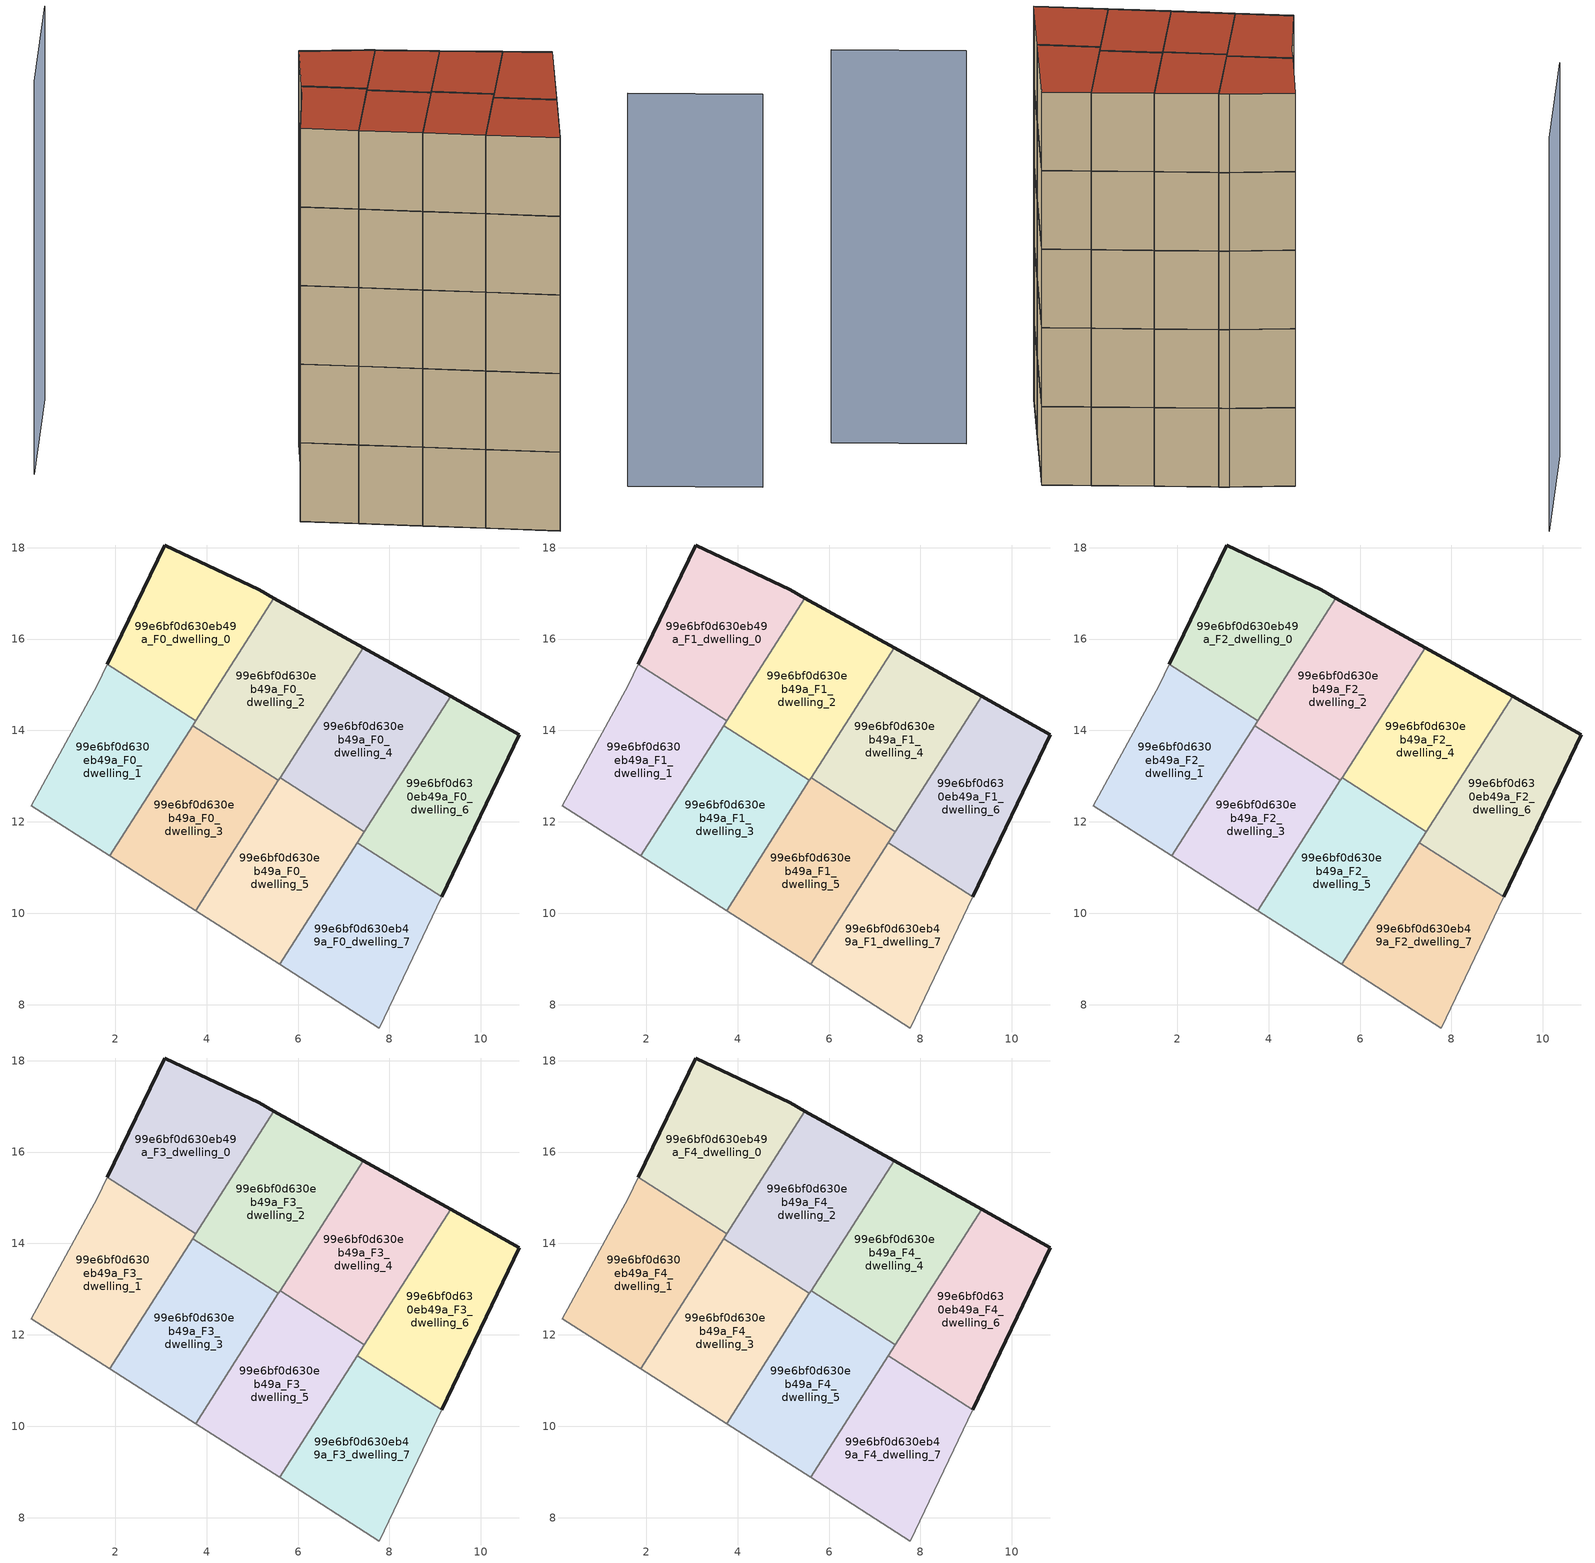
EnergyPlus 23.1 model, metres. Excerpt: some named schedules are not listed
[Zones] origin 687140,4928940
99e6bf0d630eb49a_F0_dwelling_0
 floor ground (EU_floor_Construction): 3.76,14.21 5.47,16.89 5.15,17.08 3.08,18.06 1.82,15.44 z0
 wall outside (EU_wall_Construction): 1.82,15.44 3.08,18.06 5.15,17.08 5.47,16.89 z0:3
 wall to 99e6bf0d630eb49a_F0_dwelling_1 (EU_wall_Construction): 3.76,14.21 1.82,15.44 z0:3
 wall to 99e6bf0d630eb49a_F0_dwelling_2 (EU_wall_Construction): 5.47,16.89 3.76,14.21 z0:3
99e6bf0d630eb49a_F0_dwelling_1
 floor ground (EU_floor_Construction): 1.88,11.26 3.76,14.21 1.82,15.44 1.6,14.99 0.17,12.35 z0
 wall adiabatic (EU_wall_Construction): 3.69,14.1 1.88,11.26 0.17,12.35 1.6,14.99 1.82,15.44 z0:3
 wall to 99e6bf0d630eb49a_F0_dwelling_2 (EU_wall_Construction): 3.76,14.21 3.69,14.1 z0:3
99e6bf0d630eb49a_F0_dwelling_2
 floor ground (EU_floor_Construction): 5.57,12.9 7.42,15.81 5.47,16.89 3.69,14.1 z0
 wall outside (EU_wall_Construction): 5.47,16.89 7.42,15.81 z0:3
 wall to 99e6bf0d630eb49a_F0_dwelling_3 (EU_wall_Construction): 5.57,12.9 3.69,14.1 z0:3
 wall to 99e6bf0d630eb49a_F0_dwelling_4 (EU_wall_Construction): 7.42,15.81 5.61,12.96 z0:3
 wall to 99e6bf0d630eb49a_F0_dwelling_5 (EU_wall_Construction): 5.61,12.96 5.57,12.9 z0:3
99e6bf0d630eb49a_F0_dwelling_3
 floor ground (EU_floor_Construction): 3.76,10.05 5.57,12.9 3.69,14.1 1.88,11.26 z0
 wall adiabatic (EU_wall_Construction): 5.57,12.9 3.76,10.05 1.88,11.26 3.69,14.1 z0:3
99e6bf0d630eb49a_F0_dwelling_4
 floor ground (EU_floor_Construction): 7.45,11.78 9.34,14.74 7.42,15.81 5.61,12.96 z0
 wall outside (EU_wall_Construction): 7.42,15.81 9.34,14.74 z0:3
 wall to 99e6bf0d630eb49a_F0_dwelling_5 (EU_wall_Construction): 7.45,11.78 5.61,12.96 z0:3
 wall to 99e6bf0d630eb49a_F0_dwelling_6 (EU_wall_Construction): 9.34,14.74 7.45,11.78 z0:3
99e6bf0d630eb49a_F0_dwelling_5
 floor ground (EU_floor_Construction): 5.6,8.88 7.45,11.78 5.61,12.96 3.76,10.05 z0
 wall adiabatic (EU_wall_Construction): 7.29,11.54 5.6,8.88 3.76,10.05 5.57,12.9 z0:3
 wall to 99e6bf0d630eb49a_F0_dwelling_6 (EU_wall_Construction): 7.45,11.78 7.29,11.54 z0:3
99e6bf0d630eb49a_F0_dwelling_6
 floor ground (EU_floor_Construction): 9.14,10.36 10.83,13.91 9.34,14.74 7.29,11.54 z0
 wall outside (EU_wall_Construction): 9.34,14.74 10.83,13.91 9.14,10.36 z0:3
 wall to 99e6bf0d630eb49a_F0_dwelling_7 (EU_wall_Construction): 9.14,10.36 7.29,11.54 z0:3
99e6bf0d630eb49a_F0_dwelling_7
 floor ground (EU_floor_Construction): 7.78,7.49 9.14,10.36 7.29,11.54 5.6,8.88 z0
 wall adiabatic (EU_wall_Construction): 9.14,10.36 7.78,7.49 5.6,8.88 7.29,11.54 z0:3
99e6bf0d630eb49a_F1_dwelling_0
 floor to 99e6bf0d630eb49a_F0_dwelling_0 (EU_floor_Construction): 3.76,14.21 5.47,16.89 5.15,17.08 3.08,18.06 1.82,15.44 z3
 wall outside (EU_wall_Construction): 1.82,15.44 3.08,18.06 5.15,17.08 5.47,16.89 z3:6
 wall to 99e6bf0d630eb49a_F1_dwelling_1 (EU_wall_Construction): 3.76,14.21 1.82,15.44 z3:6
 wall to 99e6bf0d630eb49a_F1_dwelling_2 (EU_wall_Construction): 5.47,16.89 3.76,14.21 z3:6
99e6bf0d630eb49a_F1_dwelling_1
 floor to 99e6bf0d630eb49a_F0_dwelling_1 (EU_floor_Construction): 1.88,11.26 3.76,14.21 1.82,15.44 1.6,14.99 0.17,12.35 z3
 wall adiabatic (EU_wall_Construction): 3.69,14.1 1.88,11.26 0.17,12.35 1.6,14.99 1.82,15.44 z3:6
 wall to 99e6bf0d630eb49a_F1_dwelling_2 (EU_wall_Construction): 3.76,14.21 3.69,14.1 z3:6
99e6bf0d630eb49a_F1_dwelling_2
 floor to 99e6bf0d630eb49a_F0_dwelling_2 (EU_floor_Construction): 5.57,12.9 7.42,15.81 5.47,16.89 3.69,14.1 z3
 wall outside (EU_wall_Construction): 5.47,16.89 7.42,15.81 z3:6
 wall to 99e6bf0d630eb49a_F1_dwelling_3 (EU_wall_Construction): 5.57,12.9 3.69,14.1 z3:6
 wall to 99e6bf0d630eb49a_F1_dwelling_4 (EU_wall_Construction): 7.42,15.81 5.61,12.96 z3:6
 wall to 99e6bf0d630eb49a_F1_dwelling_5 (EU_wall_Construction): 5.61,12.96 5.57,12.9 z3:6
99e6bf0d630eb49a_F1_dwelling_3
 floor to 99e6bf0d630eb49a_F0_dwelling_3 (EU_floor_Construction): 3.76,10.05 5.57,12.9 3.69,14.1 1.88,11.26 z3
 wall adiabatic (EU_wall_Construction): 5.57,12.9 3.76,10.05 1.88,11.26 3.69,14.1 z3:6
99e6bf0d630eb49a_F1_dwelling_4
 floor to 99e6bf0d630eb49a_F0_dwelling_4 (EU_floor_Construction): 7.45,11.78 9.34,14.74 7.42,15.81 5.61,12.96 z3
 wall outside (EU_wall_Construction): 7.42,15.81 9.34,14.74 z3:6
 wall to 99e6bf0d630eb49a_F1_dwelling_5 (EU_wall_Construction): 7.45,11.78 5.61,12.96 z3:6
 wall to 99e6bf0d630eb49a_F1_dwelling_6 (EU_wall_Construction): 9.34,14.74 7.45,11.78 z3:6
99e6bf0d630eb49a_F1_dwelling_5
 floor to 99e6bf0d630eb49a_F0_dwelling_5 (EU_floor_Construction): 5.6,8.88 7.45,11.78 5.61,12.96 3.76,10.05 z3
 wall adiabatic (EU_wall_Construction): 7.29,11.54 5.6,8.88 3.76,10.05 5.57,12.9 z3:6
 wall to 99e6bf0d630eb49a_F1_dwelling_6 (EU_wall_Construction): 7.45,11.78 7.29,11.54 z3:6
99e6bf0d630eb49a_F1_dwelling_6
 floor to 99e6bf0d630eb49a_F0_dwelling_6 (EU_floor_Construction): 9.14,10.36 10.83,13.91 9.34,14.74 7.29,11.54 z3
 wall outside (EU_wall_Construction): 9.34,14.74 10.83,13.91 9.14,10.36 z3:6
 wall to 99e6bf0d630eb49a_F1_dwelling_7 (EU_wall_Construction): 9.14,10.36 7.29,11.54 z3:6
99e6bf0d630eb49a_F1_dwelling_7
 floor to 99e6bf0d630eb49a_F0_dwelling_7 (EU_floor_Construction): 7.78,7.49 9.14,10.36 7.29,11.54 5.6,8.88 z3
 wall adiabatic (EU_wall_Construction): 9.14,10.36 7.78,7.49 5.6,8.88 7.29,11.54 z3:6
99e6bf0d630eb49a_F2_dwelling_0
 floor to 99e6bf0d630eb49a_F1_dwelling_0 (EU_floor_Construction): 3.76,14.21 5.47,16.89 5.15,17.08 3.08,18.06 1.82,15.44 z6
 wall outside (EU_wall_Construction): 1.82,15.44 3.08,18.06 5.15,17.08 5.47,16.89 z6:9
 wall to 99e6bf0d630eb49a_F2_dwelling_1 (EU_wall_Construction): 3.76,14.21 1.82,15.44 z6:9
 wall to 99e6bf0d630eb49a_F2_dwelling_2 (EU_wall_Construction): 5.47,16.89 3.76,14.21 z6:9
99e6bf0d630eb49a_F2_dwelling_1
 floor to 99e6bf0d630eb49a_F1_dwelling_1 (EU_floor_Construction): 1.88,11.26 3.76,14.21 1.82,15.44 1.6,14.99 0.17,12.35 z6
 wall adiabatic (EU_wall_Construction): 3.69,14.1 1.88,11.26 0.17,12.35 1.6,14.99 1.82,15.44 z6:9
 wall to 99e6bf0d630eb49a_F2_dwelling_2 (EU_wall_Construction): 3.76,14.21 3.69,14.1 z6:9
99e6bf0d630eb49a_F2_dwelling_2
 floor to 99e6bf0d630eb49a_F1_dwelling_2 (EU_floor_Construction): 5.57,12.9 7.42,15.81 5.47,16.89 3.69,14.1 z6
 wall outside (EU_wall_Construction): 5.47,16.89 7.42,15.81 z6:9
 wall to 99e6bf0d630eb49a_F2_dwelling_3 (EU_wall_Construction): 5.57,12.9 3.69,14.1 z6:9
 wall to 99e6bf0d630eb49a_F2_dwelling_4 (EU_wall_Construction): 7.42,15.81 5.61,12.96 z6:9
 wall to 99e6bf0d630eb49a_F2_dwelling_5 (EU_wall_Construction): 5.61,12.96 5.57,12.9 z6:9
99e6bf0d630eb49a_F2_dwelling_3
 floor to 99e6bf0d630eb49a_F1_dwelling_3 (EU_floor_Construction): 3.76,10.05 5.57,12.9 3.69,14.1 1.88,11.26 z6
 wall adiabatic (EU_wall_Construction): 5.57,12.9 3.76,10.05 1.88,11.26 3.69,14.1 z6:9
99e6bf0d630eb49a_F2_dwelling_4
 floor to 99e6bf0d630eb49a_F1_dwelling_4 (EU_floor_Construction): 7.45,11.78 9.34,14.74 7.42,15.81 5.61,12.96 z6
 wall outside (EU_wall_Construction): 7.42,15.81 9.34,14.74 z6:9
 wall to 99e6bf0d630eb49a_F2_dwelling_5 (EU_wall_Construction): 7.45,11.78 5.61,12.96 z6:9
 wall to 99e6bf0d630eb49a_F2_dwelling_6 (EU_wall_Construction): 9.34,14.74 7.45,11.78 z6:9
99e6bf0d630eb49a_F2_dwelling_5
 floor to 99e6bf0d630eb49a_F1_dwelling_5 (EU_floor_Construction): 5.6,8.88 7.45,11.78 5.61,12.96 3.76,10.05 z6
 wall adiabatic (EU_wall_Construction): 7.29,11.54 5.6,8.88 3.76,10.05 5.57,12.9 z6:9
 wall to 99e6bf0d630eb49a_F2_dwelling_6 (EU_wall_Construction): 7.45,11.78 7.29,11.54 z6:9
99e6bf0d630eb49a_F2_dwelling_6
 floor to 99e6bf0d630eb49a_F1_dwelling_6 (EU_floor_Construction): 9.14,10.36 10.83,13.91 9.34,14.74 7.29,11.54 z6
 wall outside (EU_wall_Construction): 9.34,14.74 10.83,13.91 9.14,10.36 z6:9
 wall to 99e6bf0d630eb49a_F2_dwelling_7 (EU_wall_Construction): 9.14,10.36 7.29,11.54 z6:9
99e6bf0d630eb49a_F2_dwelling_7
 floor to 99e6bf0d630eb49a_F1_dwelling_7 (EU_floor_Construction): 7.78,7.49 9.14,10.36 7.29,11.54 5.6,8.88 z6
 wall adiabatic (EU_wall_Construction): 9.14,10.36 7.78,7.49 5.6,8.88 7.29,11.54 z6:9
99e6bf0d630eb49a_F3_dwelling_0
 floor to 99e6bf0d630eb49a_F2_dwelling_0 (EU_floor_Construction): 3.76,14.21 5.47,16.89 5.15,17.08 3.08,18.06 1.82,15.44 z9
 wall outside (EU_wall_Construction): 1.82,15.44 3.08,18.06 5.15,17.08 5.47,16.89 z9:12
 wall to 99e6bf0d630eb49a_F3_dwelling_1 (EU_wall_Construction): 3.76,14.21 1.82,15.44 z9:12
 wall to 99e6bf0d630eb49a_F3_dwelling_2 (EU_wall_Construction): 5.47,16.89 3.76,14.21 z9:12
99e6bf0d630eb49a_F3_dwelling_1
 floor to 99e6bf0d630eb49a_F2_dwelling_1 (EU_floor_Construction): 1.88,11.26 3.76,14.21 1.82,15.44 1.6,14.99 0.17,12.35 z9
 wall adiabatic (EU_wall_Construction): 3.69,14.1 1.88,11.26 0.17,12.35 1.6,14.99 1.82,15.44 z9:12
 wall to 99e6bf0d630eb49a_F3_dwelling_2 (EU_wall_Construction): 3.76,14.21 3.69,14.1 z9:12
99e6bf0d630eb49a_F3_dwelling_2
 floor to 99e6bf0d630eb49a_F2_dwelling_2 (EU_floor_Construction): 5.57,12.9 7.42,15.81 5.47,16.89 3.69,14.1 z9
 wall outside (EU_wall_Construction): 5.47,16.89 7.42,15.81 z9:12
 wall to 99e6bf0d630eb49a_F3_dwelling_3 (EU_wall_Construction): 5.57,12.9 3.69,14.1 z9:12
 wall to 99e6bf0d630eb49a_F3_dwelling_4 (EU_wall_Construction): 7.42,15.81 5.61,12.96 z9:12
 wall to 99e6bf0d630eb49a_F3_dwelling_5 (EU_wall_Construction): 5.61,12.96 5.57,12.9 z9:12
99e6bf0d630eb49a_F3_dwelling_3
 floor to 99e6bf0d630eb49a_F2_dwelling_3 (EU_floor_Construction): 3.76,10.05 5.57,12.9 3.69,14.1 1.88,11.26 z9
 wall adiabatic (EU_wall_Construction): 5.57,12.9 3.76,10.05 1.88,11.26 3.69,14.1 z9:12
99e6bf0d630eb49a_F3_dwelling_4
 floor to 99e6bf0d630eb49a_F2_dwelling_4 (EU_floor_Construction): 7.45,11.78 9.34,14.74 7.42,15.81 5.61,12.96 z9
 wall outside (EU_wall_Construction): 7.42,15.81 9.34,14.74 z9:12
 wall to 99e6bf0d630eb49a_F3_dwelling_5 (EU_wall_Construction): 7.45,11.78 5.61,12.96 z9:12
 wall to 99e6bf0d630eb49a_F3_dwelling_6 (EU_wall_Construction): 9.34,14.74 7.45,11.78 z9:12
99e6bf0d630eb49a_F3_dwelling_5
 floor to 99e6bf0d630eb49a_F2_dwelling_5 (EU_floor_Construction): 5.6,8.88 7.45,11.78 5.61,12.96 3.76,10.05 z9
 wall adiabatic (EU_wall_Construction): 7.29,11.54 5.6,8.88 3.76,10.05 5.57,12.9 z9:12
 wall to 99e6bf0d630eb49a_F3_dwelling_6 (EU_wall_Construction): 7.45,11.78 7.29,11.54 z9:12
99e6bf0d630eb49a_F3_dwelling_6
 floor to 99e6bf0d630eb49a_F2_dwelling_6 (EU_floor_Construction): 9.14,10.36 10.83,13.91 9.34,14.74 7.29,11.54 z9
 wall outside (EU_wall_Construction): 9.34,14.74 10.83,13.91 9.14,10.36 z9:12
 wall to 99e6bf0d630eb49a_F3_dwelling_7 (EU_wall_Construction): 9.14,10.36 7.29,11.54 z9:12
99e6bf0d630eb49a_F3_dwelling_7
 floor to 99e6bf0d630eb49a_F2_dwelling_7 (EU_floor_Construction): 7.78,7.49 9.14,10.36 7.29,11.54 5.6,8.88 z9
 wall adiabatic (EU_wall_Construction): 9.14,10.36 7.78,7.49 5.6,8.88 7.29,11.54 z9:12
99e6bf0d630eb49a_F4_dwelling_0
 floor to 99e6bf0d630eb49a_F3_dwelling_0 (EU_floor_Construction): 3.76,14.21 5.47,16.89 5.15,17.08 3.08,18.06 1.82,15.44 z12
 wall outside (EU_wall_Construction): 1.82,15.44 3.08,18.06 5.15,17.08 5.47,16.89 z12:15
 wall to 99e6bf0d630eb49a_F4_dwelling_1 (EU_wall_Construction): 3.76,14.21 1.82,15.44 z12:15
 wall to 99e6bf0d630eb49a_F4_dwelling_2 (EU_wall_Construction): 5.47,16.89 3.76,14.21 z12:15
 roof outside (EU_roof_Construction): 5.15,17.08 5.47,16.89 3.76,14.21 1.82,15.44 3.08,18.06 z15
99e6bf0d630eb49a_F4_dwelling_1
 floor to 99e6bf0d630eb49a_F3_dwelling_1 (EU_floor_Construction): 1.88,11.26 3.76,14.21 1.82,15.44 1.6,14.99 0.17,12.35 z12
 wall adiabatic (EU_wall_Construction): 3.69,14.1 1.88,11.26 0.17,12.35 1.6,14.99 1.82,15.44 z12:15
 wall to 99e6bf0d630eb49a_F4_dwelling_2 (EU_wall_Construction): 3.76,14.21 3.69,14.1 z12:15
 roof outside (EU_roof_Construction): 3.76,14.21 1.88,11.26 0.17,12.35 1.6,14.99 1.82,15.44 z15
99e6bf0d630eb49a_F4_dwelling_2
 floor to 99e6bf0d630eb49a_F3_dwelling_2 (EU_floor_Construction): 5.57,12.9 7.42,15.81 5.47,16.89 3.69,14.1 z12
 wall outside (EU_wall_Construction): 5.47,16.89 7.42,15.81 z12:15
 wall to 99e6bf0d630eb49a_F4_dwelling_3 (EU_wall_Construction): 5.57,12.9 3.69,14.1 z12:15
 wall to 99e6bf0d630eb49a_F4_dwelling_4 (EU_wall_Construction): 7.42,15.81 5.61,12.96 z12:15
 wall to 99e6bf0d630eb49a_F4_dwelling_5 (EU_wall_Construction): 5.61,12.96 5.57,12.9 z12:15
 roof outside (EU_roof_Construction): 7.42,15.81 5.57,12.9 3.69,14.1 5.47,16.89 z15
99e6bf0d630eb49a_F4_dwelling_3
 floor to 99e6bf0d630eb49a_F3_dwelling_3 (EU_floor_Construction): 3.76,10.05 5.57,12.9 3.69,14.1 1.88,11.26 z12
 wall adiabatic (EU_wall_Construction): 5.57,12.9 3.76,10.05 1.88,11.26 3.69,14.1 z12:15
 roof outside (EU_roof_Construction): 5.57,12.9 3.76,10.05 1.88,11.26 3.69,14.1 z15
99e6bf0d630eb49a_F4_dwelling_4
 floor to 99e6bf0d630eb49a_F3_dwelling_4 (EU_floor_Construction): 7.45,11.78 9.34,14.74 7.42,15.81 5.61,12.96 z12
 wall outside (EU_wall_Construction): 7.42,15.81 9.34,14.74 z12:15
 wall to 99e6bf0d630eb49a_F4_dwelling_5 (EU_wall_Construction): 7.45,11.78 5.61,12.96 z12:15
 wall to 99e6bf0d630eb49a_F4_dwelling_6 (EU_wall_Construction): 9.34,14.74 7.45,11.78 z12:15
 roof outside (EU_roof_Construction): 9.34,14.74 7.45,11.78 5.61,12.96 7.42,15.81 z15
99e6bf0d630eb49a_F4_dwelling_5
 floor to 99e6bf0d630eb49a_F3_dwelling_5 (EU_floor_Construction): 5.6,8.88 7.45,11.78 5.61,12.96 3.76,10.05 z12
 wall adiabatic (EU_wall_Construction): 7.29,11.54 5.6,8.88 3.76,10.05 5.57,12.9 z12:15
 wall to 99e6bf0d630eb49a_F4_dwelling_6 (EU_wall_Construction): 7.45,11.78 7.29,11.54 z12:15
 roof outside (EU_roof_Construction): 7.45,11.78 5.6,8.88 3.76,10.05 5.61,12.96 z15
99e6bf0d630eb49a_F4_dwelling_6
 floor to 99e6bf0d630eb49a_F3_dwelling_6 (EU_floor_Construction): 9.14,10.36 10.83,13.91 9.34,14.74 7.29,11.54 z12
 wall outside (EU_wall_Construction): 9.34,14.74 10.83,13.91 9.14,10.36 z12:15
 wall to 99e6bf0d630eb49a_F4_dwelling_7 (EU_wall_Construction): 9.14,10.36 7.29,11.54 z12:15
 roof outside (EU_roof_Construction): 10.83,13.91 9.14,10.36 7.29,11.54 9.34,14.74 z15
99e6bf0d630eb49a_F4_dwelling_7
 floor to 99e6bf0d630eb49a_F3_dwelling_7 (EU_floor_Construction): 7.78,7.49 9.14,10.36 7.29,11.54 5.6,8.88 z12
 wall adiabatic (EU_wall_Construction): 9.14,10.36 7.78,7.49 5.6,8.88 7.29,11.54 z12:15
 roof outside (EU_roof_Construction): 9.14,10.36 7.78,7.49 5.6,8.88 7.29,11.54 z15
shading: 15.67,7.44 11.55,9.66 / -2.98,25.42 -6.19,20.08 z0:15
[Building]
EU S2 Campaign: North Axis=0; Terrain=City; Solar Distribution=FullExterior
[Site:Location]
Bologna: Latitude=44.5; Longitude=11.25; Time Zone=1; Elevation=37
[SizingPeriod:WeatherFileDays]
AnnualSizingPeriod: Begin Month=1; Begin Day of Month=1; End Month=12; End Day of Month=31; Day of Week for Start Day=Monday; Use Weather File Daylight Saving Period=No; Use Weather File Rain and Snow Indicators=No
[MATERIAL]
EU_InternalMass_Material: Roughness=MediumRough; Thickness=0.1; Conductivity=1; Density=1800; Specific Heat=900; Thermal Absorptance=0.9; Solar Absorptance=0.7; Visible Absorptance=0.7
[MATERIAL:NOMASS] Roughness=MediumRough; Thermal Absorptance=0.9; Solar Absorptance=0.7; Visible Absorptance=0.7
Name | Thermal Resistance
EU_wall_NoMass | 0.890213
EU_roof_NoMass | 0.636128
EU_floor_NoMass | 0.79516
[CONSTRUCTION]
EU_wall_Construction: EU_wall_NoMass
EU_roof_Construction: EU_roof_NoMass
EU_floor_Construction: EU_floor_NoMass
EU_InternalMass_Construction: EU_InternalMass_Material
[ZONE] Type=1; Multiplier=1; Ceiling Height=autocalculate; Floor Area=autocalculate; Part of Total Floor Area=Yes
Name | Volume
99e6bf0d630eb49a_F0_dwelling_0; 99e6bf0d630eb49a_F1_dwelling_0; 99e6bf0d630eb49a_F2_dwelling_0; 99e6bf0d630eb49a_F3_dwelling_0; 99e6bf0d630eb49a_F4_dwelling_0 | 22.6025
99e6bf0d630eb49a_F0_dwelling_1; 99e6bf0d630eb49a_F1_dwelling_1; 99e6bf0d630eb49a_F2_dwelling_1; 99e6bf0d630eb49a_F3_dwelling_1; 99e6bf0d630eb49a_F4_dwelling_1 | 22.5989
99e6bf0d630eb49a_F0_dwelling_2; 99e6bf0d630eb49a_F1_dwelling_2; 99e6bf0d630eb49a_F2_dwelling_2; 99e6bf0d630eb49a_F3_dwelling_2; 99e6bf0d630eb49a_F4_dwelling_2 | 22.5967
99e6bf0d630eb49a_F0_dwelling_3; 99e6bf0d630eb49a_F1_dwelling_3; 99e6bf0d630eb49a_F2_dwelling_3; 99e6bf0d630eb49a_F3_dwelling_3; 99e6bf0d630eb49a_F4_dwelling_3; 99e6bf0d630eb49a_F0_dwelling_7; 99e6bf0d630eb49a_F1_dwelling_7; 99e6bf0d630eb49a_F2_dwelling_7; 99e6bf0d630eb49a_F3_dwelling_7; 99e6bf0d630eb49a_F4_dwelling_7 | 22.6011
99e6bf0d630eb49a_F0_dwelling_4; 99e6bf0d630eb49a_F1_dwelling_4; 99e6bf0d630eb49a_F2_dwelling_4; 99e6bf0d630eb49a_F3_dwelling_4; 99e6bf0d630eb49a_F4_dwelling_4; 99e6bf0d630eb49a_F0_dwelling_5; 99e6bf0d630eb49a_F1_dwelling_5; 99e6bf0d630eb49a_F2_dwelling_5; 99e6bf0d630eb49a_F3_dwelling_5; 99e6bf0d630eb49a_F4_dwelling_5 | 22.5981
99e6bf0d630eb49a_F0_dwelling_6; 99e6bf0d630eb49a_F1_dwelling_6; 99e6bf0d630eb49a_F2_dwelling_6; 99e6bf0d630eb49a_F3_dwelling_6; 99e6bf0d630eb49a_F4_dwelling_6 | 22.6033
[INTERNALMASS] Construction=EU_InternalMass_Construction
Name | Zone or ZoneList | Surface Area
99e6bf0d630eb49a_F0_dwelling_0_EU_InternalMass | 99e6bf0d630eb49a_F0_dwelling_0 | 7.53387
99e6bf0d630eb49a_F0_dwelling_1_EU_InternalMass | 99e6bf0d630eb49a_F0_dwelling_1 | 7.53297
99e6bf0d630eb49a_F0_dwelling_2_EU_InternalMass | 99e6bf0d630eb49a_F0_dwelling_2 | 7.53246
99e6bf0d630eb49a_F0_dwelling_3_EU_InternalMass | 99e6bf0d630eb49a_F0_dwelling_3 | 7.53344
99e6bf0d630eb49a_F0_dwelling_4_EU_InternalMass | 99e6bf0d630eb49a_F0_dwelling_4 | 7.53271
99e6bf0d630eb49a_F0_dwelling_5_EU_InternalMass | 99e6bf0d630eb49a_F0_dwelling_5 | 7.53274
99e6bf0d630eb49a_F0_dwelling_6_EU_InternalMass | 99e6bf0d630eb49a_F0_dwelling_6 | 7.53417
99e6bf0d630eb49a_F0_dwelling_7_EU_InternalMass | 99e6bf0d630eb49a_F0_dwelling_7 | 7.53353
99e6bf0d630eb49a_F1_dwelling_0_EU_InternalMass | 99e6bf0d630eb49a_F1_dwelling_0 | 7.53387
99e6bf0d630eb49a_F1_dwelling_1_EU_InternalMass | 99e6bf0d630eb49a_F1_dwelling_1 | 7.53297
99e6bf0d630eb49a_F1_dwelling_2_EU_InternalMass | 99e6bf0d630eb49a_F1_dwelling_2 | 7.53246
99e6bf0d630eb49a_F1_dwelling_3_EU_InternalMass | 99e6bf0d630eb49a_F1_dwelling_3 | 7.53344
99e6bf0d630eb49a_F1_dwelling_4_EU_InternalMass | 99e6bf0d630eb49a_F1_dwelling_4 | 7.53271
99e6bf0d630eb49a_F1_dwelling_5_EU_InternalMass | 99e6bf0d630eb49a_F1_dwelling_5 | 7.53274
99e6bf0d630eb49a_F1_dwelling_6_EU_InternalMass | 99e6bf0d630eb49a_F1_dwelling_6 | 7.53417
99e6bf0d630eb49a_F1_dwelling_7_EU_InternalMass | 99e6bf0d630eb49a_F1_dwelling_7 | 7.53353
99e6bf0d630eb49a_F2_dwelling_0_EU_InternalMass | 99e6bf0d630eb49a_F2_dwelling_0 | 7.53387
99e6bf0d630eb49a_F2_dwelling_1_EU_InternalMass | 99e6bf0d630eb49a_F2_dwelling_1 | 7.53297
99e6bf0d630eb49a_F2_dwelling_2_EU_InternalMass | 99e6bf0d630eb49a_F2_dwelling_2 | 7.53246
99e6bf0d630eb49a_F2_dwelling_3_EU_InternalMass | 99e6bf0d630eb49a_F2_dwelling_3 | 7.53344
99e6bf0d630eb49a_F2_dwelling_4_EU_InternalMass | 99e6bf0d630eb49a_F2_dwelling_4 | 7.53271
99e6bf0d630eb49a_F2_dwelling_5_EU_InternalMass | 99e6bf0d630eb49a_F2_dwelling_5 | 7.53274
99e6bf0d630eb49a_F2_dwelling_6_EU_InternalMass | 99e6bf0d630eb49a_F2_dwelling_6 | 7.53417
99e6bf0d630eb49a_F2_dwelling_7_EU_InternalMass | 99e6bf0d630eb49a_F2_dwelling_7 | 7.53353
99e6bf0d630eb49a_F3_dwelling_0_EU_InternalMass | 99e6bf0d630eb49a_F3_dwelling_0 | 7.53387
99e6bf0d630eb49a_F3_dwelling_1_EU_InternalMass | 99e6bf0d630eb49a_F3_dwelling_1 | 7.53297
99e6bf0d630eb49a_F3_dwelling_2_EU_InternalMass | 99e6bf0d630eb49a_F3_dwelling_2 | 7.53246
99e6bf0d630eb49a_F3_dwelling_3_EU_InternalMass | 99e6bf0d630eb49a_F3_dwelling_3 | 7.53344
99e6bf0d630eb49a_F3_dwelling_4_EU_InternalMass | 99e6bf0d630eb49a_F3_dwelling_4 | 7.53271
99e6bf0d630eb49a_F3_dwelling_5_EU_InternalMass | 99e6bf0d630eb49a_F3_dwelling_5 | 7.53274
99e6bf0d630eb49a_F3_dwelling_6_EU_InternalMass | 99e6bf0d630eb49a_F3_dwelling_6 | 7.53417
99e6bf0d630eb49a_F3_dwelling_7_EU_InternalMass | 99e6bf0d630eb49a_F3_dwelling_7 | 7.53353
99e6bf0d630eb49a_F4_dwelling_0_EU_InternalMass | 99e6bf0d630eb49a_F4_dwelling_0 | 7.53387
99e6bf0d630eb49a_F4_dwelling_1_EU_InternalMass | 99e6bf0d630eb49a_F4_dwelling_1 | 7.53297
99e6bf0d630eb49a_F4_dwelling_2_EU_InternalMass | 99e6bf0d630eb49a_F4_dwelling_2 | 7.53246
99e6bf0d630eb49a_F4_dwelling_3_EU_InternalMass | 99e6bf0d630eb49a_F4_dwelling_3 | 7.53344
99e6bf0d630eb49a_F4_dwelling_4_EU_InternalMass | 99e6bf0d630eb49a_F4_dwelling_4 | 7.53271
99e6bf0d630eb49a_F4_dwelling_5_EU_InternalMass | 99e6bf0d630eb49a_F4_dwelling_5 | 7.53274
99e6bf0d630eb49a_F4_dwelling_6_EU_InternalMass | 99e6bf0d630eb49a_F4_dwelling_6 | 7.53417
99e6bf0d630eb49a_F4_dwelling_7_EU_InternalMass | 99e6bf0d630eb49a_F4_dwelling_7 | 7.53353
[OTHEREQUIPMENT] Fuel Type=Electricity; Design Level Calculation Method=Watts/Area; Power per Zone Floor Area=1; Fraction Latent=0; Fraction Radiant=0; Fraction Lost=0; Carbon Dioxide Generation Rate=0; EndUse Subcategory=EU_Step8_InternalGains
Name | Zone or ZoneList or Space or SpaceList | Schedule
EU_Step8_InternalGain_99e6bf0d630eb49a_F0_dwelling_0_f000 | 99e6bf0d630eb49a_F0_dwelling_0 | EU_Step8_GainSchedule_99e6bf0d630eb49a_F0_dwelling_0_f000
EU_Step8_InternalGain_99e6bf0d630eb49a_F0_dwelling_1_f000 | 99e6bf0d630eb49a_F0_dwelling_1 | EU_Step8_GainSchedule_99e6bf0d630eb49a_F0_dwelling_1_f000
EU_Step8_InternalGain_99e6bf0d630eb49a_F0_dwelling_2_f000 | 99e6bf0d630eb49a_F0_dwelling_2 | EU_Step8_GainSchedule_99e6bf0d630eb49a_F0_dwelling_2_f000
EU_Step8_InternalGain_99e6bf0d630eb49a_F0_dwelling_3_f000 | 99e6bf0d630eb49a_F0_dwelling_3 | EU_Step8_GainSchedule_99e6bf0d630eb49a_F0_dwelling_3_f000
EU_Step8_InternalGain_99e6bf0d630eb49a_F0_dwelling_4_f000 | 99e6bf0d630eb49a_F0_dwelling_4 | EU_Step8_GainSchedule_99e6bf0d630eb49a_F0_dwelling_4_f000
EU_Step8_InternalGain_99e6bf0d630eb49a_F0_dwelling_5_f000 | 99e6bf0d630eb49a_F0_dwelling_5 | EU_Step8_GainSchedule_99e6bf0d630eb49a_F0_dwelling_5_f000
EU_Step8_InternalGain_99e6bf0d630eb49a_F0_dwelling_6_f000 | 99e6bf0d630eb49a_F0_dwelling_6 | EU_Step8_GainSchedule_99e6bf0d630eb49a_F0_dwelling_6_f000
EU_Step8_InternalGain_99e6bf0d630eb49a_F0_dwelling_7_f000 | 99e6bf0d630eb49a_F0_dwelling_7 | EU_Step8_GainSchedule_99e6bf0d630eb49a_F0_dwelling_7_f000
EU_Step8_InternalGain_99e6bf0d630eb49a_F1_dwelling_0_f000 | 99e6bf0d630eb49a_F1_dwelling_0 | EU_Step8_GainSchedule_99e6bf0d630eb49a_F1_dwelling_0_f000
EU_Step8_InternalGain_99e6bf0d630eb49a_F1_dwelling_1_f000 | 99e6bf0d630eb49a_F1_dwelling_1 | EU_Step8_GainSchedule_99e6bf0d630eb49a_F1_dwelling_1_f000
EU_Step8_InternalGain_99e6bf0d630eb49a_F1_dwelling_2_f000 | 99e6bf0d630eb49a_F1_dwelling_2 | EU_Step8_GainSchedule_99e6bf0d630eb49a_F1_dwelling_2_f000
EU_Step8_InternalGain_99e6bf0d630eb49a_F1_dwelling_3_f000 | 99e6bf0d630eb49a_F1_dwelling_3 | EU_Step8_GainSchedule_99e6bf0d630eb49a_F1_dwelling_3_f000
EU_Step8_InternalGain_99e6bf0d630eb49a_F1_dwelling_4_f000 | 99e6bf0d630eb49a_F1_dwelling_4 | EU_Step8_GainSchedule_99e6bf0d630eb49a_F1_dwelling_4_f000
EU_Step8_InternalGain_99e6bf0d630eb49a_F1_dwelling_5_f000 | 99e6bf0d630eb49a_F1_dwelling_5 | EU_Step8_GainSchedule_99e6bf0d630eb49a_F1_dwelling_5_f000
EU_Step8_InternalGain_99e6bf0d630eb49a_F1_dwelling_6_f000 | 99e6bf0d630eb49a_F1_dwelling_6 | EU_Step8_GainSchedule_99e6bf0d630eb49a_F1_dwelling_6_f000
EU_Step8_InternalGain_99e6bf0d630eb49a_F1_dwelling_7_f000 | 99e6bf0d630eb49a_F1_dwelling_7 | EU_Step8_GainSchedule_99e6bf0d630eb49a_F1_dwelling_7_f000
EU_Step8_InternalGain_99e6bf0d630eb49a_F2_dwelling_0_f000 | 99e6bf0d630eb49a_F2_dwelling_0 | EU_Step8_GainSchedule_99e6bf0d630eb49a_F2_dwelling_0_f000
EU_Step8_InternalGain_99e6bf0d630eb49a_F2_dwelling_1_f000 | 99e6bf0d630eb49a_F2_dwelling_1 | EU_Step8_GainSchedule_99e6bf0d630eb49a_F2_dwelling_1_f000
EU_Step8_InternalGain_99e6bf0d630eb49a_F2_dwelling_2_f000 | 99e6bf0d630eb49a_F2_dwelling_2 | EU_Step8_GainSchedule_99e6bf0d630eb49a_F2_dwelling_2_f000
EU_Step8_InternalGain_99e6bf0d630eb49a_F2_dwelling_3_f000 | 99e6bf0d630eb49a_F2_dwelling_3 | EU_Step8_GainSchedule_99e6bf0d630eb49a_F2_dwelling_3_f000
EU_Step8_InternalGain_99e6bf0d630eb49a_F2_dwelling_4_f000 | 99e6bf0d630eb49a_F2_dwelling_4 | EU_Step8_GainSchedule_99e6bf0d630eb49a_F2_dwelling_4_f000
EU_Step8_InternalGain_99e6bf0d630eb49a_F2_dwelling_5_f000 | 99e6bf0d630eb49a_F2_dwelling_5 | EU_Step8_GainSchedule_99e6bf0d630eb49a_F2_dwelling_5_f000
EU_Step8_InternalGain_99e6bf0d630eb49a_F2_dwelling_6_f000 | 99e6bf0d630eb49a_F2_dwelling_6 | EU_Step8_GainSchedule_99e6bf0d630eb49a_F2_dwelling_6_f000
EU_Step8_InternalGain_99e6bf0d630eb49a_F2_dwelling_7_f000 | 99e6bf0d630eb49a_F2_dwelling_7 | EU_Step8_GainSchedule_99e6bf0d630eb49a_F2_dwelling_7_f000
EU_Step8_InternalGain_99e6bf0d630eb49a_F3_dwelling_0_f000 | 99e6bf0d630eb49a_F3_dwelling_0 | EU_Step8_GainSchedule_99e6bf0d630eb49a_F3_dwelling_0_f000
EU_Step8_InternalGain_99e6bf0d630eb49a_F3_dwelling_1_f000 | 99e6bf0d630eb49a_F3_dwelling_1 | EU_Step8_GainSchedule_99e6bf0d630eb49a_F3_dwelling_1_f000
EU_Step8_InternalGain_99e6bf0d630eb49a_F3_dwelling_2_f000 | 99e6bf0d630eb49a_F3_dwelling_2 | EU_Step8_GainSchedule_99e6bf0d630eb49a_F3_dwelling_2_f000
EU_Step8_InternalGain_99e6bf0d630eb49a_F3_dwelling_3_f000 | 99e6bf0d630eb49a_F3_dwelling_3 | EU_Step8_GainSchedule_99e6bf0d630eb49a_F3_dwelling_3_f000
EU_Step8_InternalGain_99e6bf0d630eb49a_F3_dwelling_4_f000 | 99e6bf0d630eb49a_F3_dwelling_4 | EU_Step8_GainSchedule_99e6bf0d630eb49a_F3_dwelling_4_f000
EU_Step8_InternalGain_99e6bf0d630eb49a_F3_dwelling_5_f000 | 99e6bf0d630eb49a_F3_dwelling_5 | EU_Step8_GainSchedule_99e6bf0d630eb49a_F3_dwelling_5_f000
EU_Step8_InternalGain_99e6bf0d630eb49a_F3_dwelling_6_f000 | 99e6bf0d630eb49a_F3_dwelling_6 | EU_Step8_GainSchedule_99e6bf0d630eb49a_F3_dwelling_6_f000
EU_Step8_InternalGain_99e6bf0d630eb49a_F3_dwelling_7_f000 | 99e6bf0d630eb49a_F3_dwelling_7 | EU_Step8_GainSchedule_99e6bf0d630eb49a_F3_dwelling_7_f000
EU_Step8_InternalGain_99e6bf0d630eb49a_F4_dwelling_0_f000 | 99e6bf0d630eb49a_F4_dwelling_0 | EU_Step8_GainSchedule_99e6bf0d630eb49a_F4_dwelling_0_f000
EU_Step8_InternalGain_99e6bf0d630eb49a_F4_dwelling_1_f000 | 99e6bf0d630eb49a_F4_dwelling_1 | EU_Step8_GainSchedule_99e6bf0d630eb49a_F4_dwelling_1_f000
EU_Step8_InternalGain_99e6bf0d630eb49a_F4_dwelling_2_f000 | 99e6bf0d630eb49a_F4_dwelling_2 | EU_Step8_GainSchedule_99e6bf0d630eb49a_F4_dwelling_2_f000
EU_Step8_InternalGain_99e6bf0d630eb49a_F4_dwelling_3_f000 | 99e6bf0d630eb49a_F4_dwelling_3 | EU_Step8_GainSchedule_99e6bf0d630eb49a_F4_dwelling_3_f000
EU_Step8_InternalGain_99e6bf0d630eb49a_F4_dwelling_4_f000 | 99e6bf0d630eb49a_F4_dwelling_4 | EU_Step8_GainSchedule_99e6bf0d630eb49a_F4_dwelling_4_f000
EU_Step8_InternalGain_99e6bf0d630eb49a_F4_dwelling_5_f000 | 99e6bf0d630eb49a_F4_dwelling_5 | EU_Step8_GainSchedule_99e6bf0d630eb49a_F4_dwelling_5_f000
EU_Step8_InternalGain_99e6bf0d630eb49a_F4_dwelling_6_f000 | 99e6bf0d630eb49a_F4_dwelling_6 | EU_Step8_GainSchedule_99e6bf0d630eb49a_F4_dwelling_6_f000
EU_Step8_InternalGain_99e6bf0d630eb49a_F4_dwelling_7_f000 | 99e6bf0d630eb49a_F4_dwelling_7 | EU_Step8_GainSchedule_99e6bf0d630eb49a_F4_dwelling_7_f000
[ZONEVENTILATION:DESIGNFLOWRATE] Schedule=EU_AlwaysOn; Design Flow Rate Calculation Method=AirChanges/Hour; Air Changes per Hour=0.718634; Ventilation Type=Natural; Fan Pressure Rise=0; Fan Total Efficiency=1; Constant Term Coefficient=1; Temperature Term Coefficient=0; Velocity Term Coefficient=0; Velocity Squared Term Coefficient=0; Minimum Indoor Temperature=-100; Maximum Indoor Temperature=100; Delta Temperature=-100; Minimum Outdoor Temperature=-100; Maximum Outdoor Temperature=100; Maximum Wind Speed=40
Name | Zone or ZoneList or Space or SpaceList
EU_ConstantAir_99e6bf0d630eb49a_F0_dwelling_0 | 99e6bf0d630eb49a_F0_dwelling_0
EU_ConstantAir_99e6bf0d630eb49a_F0_dwelling_1 | 99e6bf0d630eb49a_F0_dwelling_1
EU_ConstantAir_99e6bf0d630eb49a_F0_dwelling_2 | 99e6bf0d630eb49a_F0_dwelling_2
EU_ConstantAir_99e6bf0d630eb49a_F0_dwelling_3 | 99e6bf0d630eb49a_F0_dwelling_3
EU_ConstantAir_99e6bf0d630eb49a_F0_dwelling_4 | 99e6bf0d630eb49a_F0_dwelling_4
EU_ConstantAir_99e6bf0d630eb49a_F0_dwelling_5 | 99e6bf0d630eb49a_F0_dwelling_5
EU_ConstantAir_99e6bf0d630eb49a_F0_dwelling_6 | 99e6bf0d630eb49a_F0_dwelling_6
EU_ConstantAir_99e6bf0d630eb49a_F0_dwelling_7 | 99e6bf0d630eb49a_F0_dwelling_7
EU_ConstantAir_99e6bf0d630eb49a_F1_dwelling_0 | 99e6bf0d630eb49a_F1_dwelling_0
EU_ConstantAir_99e6bf0d630eb49a_F1_dwelling_1 | 99e6bf0d630eb49a_F1_dwelling_1
EU_ConstantAir_99e6bf0d630eb49a_F1_dwelling_2 | 99e6bf0d630eb49a_F1_dwelling_2
EU_ConstantAir_99e6bf0d630eb49a_F1_dwelling_3 | 99e6bf0d630eb49a_F1_dwelling_3
EU_ConstantAir_99e6bf0d630eb49a_F1_dwelling_4 | 99e6bf0d630eb49a_F1_dwelling_4
EU_ConstantAir_99e6bf0d630eb49a_F1_dwelling_5 | 99e6bf0d630eb49a_F1_dwelling_5
EU_ConstantAir_99e6bf0d630eb49a_F1_dwelling_6 | 99e6bf0d630eb49a_F1_dwelling_6
EU_ConstantAir_99e6bf0d630eb49a_F1_dwelling_7 | 99e6bf0d630eb49a_F1_dwelling_7
EU_ConstantAir_99e6bf0d630eb49a_F2_dwelling_0 | 99e6bf0d630eb49a_F2_dwelling_0
EU_ConstantAir_99e6bf0d630eb49a_F2_dwelling_1 | 99e6bf0d630eb49a_F2_dwelling_1
EU_ConstantAir_99e6bf0d630eb49a_F2_dwelling_2 | 99e6bf0d630eb49a_F2_dwelling_2
EU_ConstantAir_99e6bf0d630eb49a_F2_dwelling_3 | 99e6bf0d630eb49a_F2_dwelling_3
EU_ConstantAir_99e6bf0d630eb49a_F2_dwelling_4 | 99e6bf0d630eb49a_F2_dwelling_4
EU_ConstantAir_99e6bf0d630eb49a_F2_dwelling_5 | 99e6bf0d630eb49a_F2_dwelling_5
EU_ConstantAir_99e6bf0d630eb49a_F2_dwelling_6 | 99e6bf0d630eb49a_F2_dwelling_6
EU_ConstantAir_99e6bf0d630eb49a_F2_dwelling_7 | 99e6bf0d630eb49a_F2_dwelling_7
EU_ConstantAir_99e6bf0d630eb49a_F3_dwelling_0 | 99e6bf0d630eb49a_F3_dwelling_0
EU_ConstantAir_99e6bf0d630eb49a_F3_dwelling_1 | 99e6bf0d630eb49a_F3_dwelling_1
EU_ConstantAir_99e6bf0d630eb49a_F3_dwelling_2 | 99e6bf0d630eb49a_F3_dwelling_2
EU_ConstantAir_99e6bf0d630eb49a_F3_dwelling_3 | 99e6bf0d630eb49a_F3_dwelling_3
EU_ConstantAir_99e6bf0d630eb49a_F3_dwelling_4 | 99e6bf0d630eb49a_F3_dwelling_4
EU_ConstantAir_99e6bf0d630eb49a_F3_dwelling_5 | 99e6bf0d630eb49a_F3_dwelling_5
EU_ConstantAir_99e6bf0d630eb49a_F3_dwelling_6 | 99e6bf0d630eb49a_F3_dwelling_6
EU_ConstantAir_99e6bf0d630eb49a_F3_dwelling_7 | 99e6bf0d630eb49a_F3_dwelling_7
EU_ConstantAir_99e6bf0d630eb49a_F4_dwelling_0 | 99e6bf0d630eb49a_F4_dwelling_0
EU_ConstantAir_99e6bf0d630eb49a_F4_dwelling_1 | 99e6bf0d630eb49a_F4_dwelling_1
EU_ConstantAir_99e6bf0d630eb49a_F4_dwelling_2 | 99e6bf0d630eb49a_F4_dwelling_2
EU_ConstantAir_99e6bf0d630eb49a_F4_dwelling_3 | 99e6bf0d630eb49a_F4_dwelling_3
EU_ConstantAir_99e6bf0d630eb49a_F4_dwelling_4 | 99e6bf0d630eb49a_F4_dwelling_4
EU_ConstantAir_99e6bf0d630eb49a_F4_dwelling_5 | 99e6bf0d630eb49a_F4_dwelling_5
EU_ConstantAir_99e6bf0d630eb49a_F4_dwelling_6 | 99e6bf0d630eb49a_F4_dwelling_6
EU_ConstantAir_99e6bf0d630eb49a_F4_dwelling_7 | 99e6bf0d630eb49a_F4_dwelling_7
[HVACTEMPLATE:ZONE:IDEALLOADSAIRSYSTEM] System Availability Schedule=EU_AlwaysOn; Maximum Heating Supply Air Temperature=50; Minimum Cooling Supply Air Temperature=13; Maximum Heating Supply Air Humidity Ratio=0.0156; Minimum Cooling Supply Air Humidity Ratio=0.0077; Heating Limit=NoLimit; Cooling Limit=NoLimit; Heating Availability Schedule=EU_AlwaysOn; Cooling Availability Schedule=EU_CoolingOff; Dehumidification Control Type=ConstantSensibleHeatRatio; Cooling Sensible Heat Ratio=0.7; Dehumidification Setpoint=60; Humidification Control Type=None; Humidification Setpoint=30; Outdoor Air Method=None; Outdoor Air Flow Rate per Person=0.00944; Outdoor Air Flow Rate per Zone Floor Area=0; Outdoor Air Flow Rate per Zone=0; Demand Controlled Ventilation Type=None; Outdoor Air Economizer Type=NoEconomizer; Heat Recovery Type=None; Sensible Heat Recovery Effectiveness=0.7; Latent Heat Recovery Effectiveness=0.65
Name | Template Thermostat
99e6bf0d630eb49a_F0_dwelling_0 | EU_HeatOnly_99e6bf0d630eb49a_F0_dwelling_0
99e6bf0d630eb49a_F0_dwelling_1 | EU_HeatOnly_99e6bf0d630eb49a_F0_dwelling_1
99e6bf0d630eb49a_F0_dwelling_2 | EU_HeatOnly_99e6bf0d630eb49a_F0_dwelling_2
99e6bf0d630eb49a_F0_dwelling_3 | EU_HeatOnly_99e6bf0d630eb49a_F0_dwelling_3
99e6bf0d630eb49a_F0_dwelling_4 | EU_HeatOnly_99e6bf0d630eb49a_F0_dwelling_4
99e6bf0d630eb49a_F0_dwelling_5 | EU_HeatOnly_99e6bf0d630eb49a_F0_dwelling_5
99e6bf0d630eb49a_F0_dwelling_6 | EU_HeatOnly_99e6bf0d630eb49a_F0_dwelling_6
99e6bf0d630eb49a_F0_dwelling_7 | EU_HeatOnly_99e6bf0d630eb49a_F0_dwelling_7
99e6bf0d630eb49a_F1_dwelling_0 | EU_HeatOnly_99e6bf0d630eb49a_F1_dwelling_0
99e6bf0d630eb49a_F1_dwelling_1 | EU_HeatOnly_99e6bf0d630eb49a_F1_dwelling_1
99e6bf0d630eb49a_F1_dwelling_2 | EU_HeatOnly_99e6bf0d630eb49a_F1_dwelling_2
99e6bf0d630eb49a_F1_dwelling_3 | EU_HeatOnly_99e6bf0d630eb49a_F1_dwelling_3
99e6bf0d630eb49a_F1_dwelling_4 | EU_HeatOnly_99e6bf0d630eb49a_F1_dwelling_4
99e6bf0d630eb49a_F1_dwelling_5 | EU_HeatOnly_99e6bf0d630eb49a_F1_dwelling_5
99e6bf0d630eb49a_F1_dwelling_6 | EU_HeatOnly_99e6bf0d630eb49a_F1_dwelling_6
99e6bf0d630eb49a_F1_dwelling_7 | EU_HeatOnly_99e6bf0d630eb49a_F1_dwelling_7
99e6bf0d630eb49a_F2_dwelling_0 | EU_HeatOnly_99e6bf0d630eb49a_F2_dwelling_0
99e6bf0d630eb49a_F2_dwelling_1 | EU_HeatOnly_99e6bf0d630eb49a_F2_dwelling_1
99e6bf0d630eb49a_F2_dwelling_2 | EU_HeatOnly_99e6bf0d630eb49a_F2_dwelling_2
99e6bf0d630eb49a_F2_dwelling_3 | EU_HeatOnly_99e6bf0d630eb49a_F2_dwelling_3
99e6bf0d630eb49a_F2_dwelling_4 | EU_HeatOnly_99e6bf0d630eb49a_F2_dwelling_4
99e6bf0d630eb49a_F2_dwelling_5 | EU_HeatOnly_99e6bf0d630eb49a_F2_dwelling_5
99e6bf0d630eb49a_F2_dwelling_6 | EU_HeatOnly_99e6bf0d630eb49a_F2_dwelling_6
99e6bf0d630eb49a_F2_dwelling_7 | EU_HeatOnly_99e6bf0d630eb49a_F2_dwelling_7
99e6bf0d630eb49a_F3_dwelling_0 | EU_HeatOnly_99e6bf0d630eb49a_F3_dwelling_0
99e6bf0d630eb49a_F3_dwelling_1 | EU_HeatOnly_99e6bf0d630eb49a_F3_dwelling_1
99e6bf0d630eb49a_F3_dwelling_2 | EU_HeatOnly_99e6bf0d630eb49a_F3_dwelling_2
99e6bf0d630eb49a_F3_dwelling_3 | EU_HeatOnly_99e6bf0d630eb49a_F3_dwelling_3
99e6bf0d630eb49a_F3_dwelling_4 | EU_HeatOnly_99e6bf0d630eb49a_F3_dwelling_4
99e6bf0d630eb49a_F3_dwelling_5 | EU_HeatOnly_99e6bf0d630eb49a_F3_dwelling_5
99e6bf0d630eb49a_F3_dwelling_6 | EU_HeatOnly_99e6bf0d630eb49a_F3_dwelling_6
99e6bf0d630eb49a_F3_dwelling_7 | EU_HeatOnly_99e6bf0d630eb49a_F3_dwelling_7
99e6bf0d630eb49a_F4_dwelling_0 | EU_HeatOnly_99e6bf0d630eb49a_F4_dwelling_0
99e6bf0d630eb49a_F4_dwelling_1 | EU_HeatOnly_99e6bf0d630eb49a_F4_dwelling_1
99e6bf0d630eb49a_F4_dwelling_2 | EU_HeatOnly_99e6bf0d630eb49a_F4_dwelling_2
99e6bf0d630eb49a_F4_dwelling_3 | EU_HeatOnly_99e6bf0d630eb49a_F4_dwelling_3
99e6bf0d630eb49a_F4_dwelling_4 | EU_HeatOnly_99e6bf0d630eb49a_F4_dwelling_4
99e6bf0d630eb49a_F4_dwelling_5 | EU_HeatOnly_99e6bf0d630eb49a_F4_dwelling_5
99e6bf0d630eb49a_F4_dwelling_6 | EU_HeatOnly_99e6bf0d630eb49a_F4_dwelling_6
99e6bf0d630eb49a_F4_dwelling_7 | EU_HeatOnly_99e6bf0d630eb49a_F4_dwelling_7
[SIZING:ZONE] Zone Cooling Design Supply Air Temperature Input Method=SupplyAirTemperature; Zone Cooling Design Supply Air Temperature=13; Zone Heating Design Supply Air Temperature Input Method=SupplyAirTemperature; Zone Heating Design Supply Air Temperature=50; Zone Cooling Design Supply Air Humidity Ratio=0.008; Zone Heating Design Supply Air Humidity Ratio=0.008; Cooling Design Air Flow Method=DesignDay; Cooling Design Air Flow Rate=0; Cooling Minimum Air Flow per Zone Floor Area=0.000762; Cooling Minimum Air Flow=0; Cooling Minimum Air Flow Fraction=0.2; Heating Design Air Flow Method=DesignDay; Heating Design Air Flow Rate=0; Heating Maximum Air Flow per Zone Floor Area=0.002032; Heating Maximum Air Flow=0.141576; Heating Maximum Air Flow Fraction=0.3; Account for Dedicated Outdoor Air System=No; Dedicated Outdoor Air System Control Strategy=NeutralSupplyAir; Dedicated Outdoor Air Low Setpoint Temperature for Design=autosize; Dedicated Outdoor Air High Setpoint Temperature for Design=autosize; Zone Load Sizing Method=Sensible Load Only No Latent Load; Zone Latent Cooling Design Supply Air Humidity Ratio Input Method=HumidityRatioDifference; Zone Cooling Design Supply Air Humidity Ratio Difference=0.005; Zone Latent Heating Design Supply Air Humidity Ratio Input Method=HumidityRatioDifference; Zone Humidification Design Supply Air Humidity Ratio Difference=0.005
99e6bf0d630eb49a_F0_dwelling_0; 99e6bf0d630eb49a_F0_dwelling_1; 99e6bf0d630eb49a_F0_dwelling_2; 99e6bf0d630eb49a_F0_dwelling_3; 99e6bf0d630eb49a_F0_dwelling_4; 99e6bf0d630eb49a_F0_dwelling_5; 99e6bf0d630eb49a_F0_dwelling_6; 99e6bf0d630eb49a_F0_dwelling_7; 99e6bf0d630eb49a_F1_dwelling_0; 99e6bf0d630eb49a_F1_dwelling_1; 99e6bf0d630eb49a_F1_dwelling_2; 99e6bf0d630eb49a_F1_dwelling_3; 99e6bf0d630eb49a_F1_dwelling_4; 99e6bf0d630eb49a_F1_dwelling_5; 99e6bf0d630eb49a_F1_dwelling_6; 99e6bf0d630eb49a_F1_dwelling_7; 99e6bf0d630eb49a_F2_dwelling_0; 99e6bf0d630eb49a_F2_dwelling_1; 99e6bf0d630eb49a_F2_dwelling_2; 99e6bf0d630eb49a_F2_dwelling_3; 99e6bf0d630eb49a_F2_dwelling_4; 99e6bf0d630eb49a_F2_dwelling_5; 99e6bf0d630eb49a_F2_dwelling_6; 99e6bf0d630eb49a_F2_dwelling_7; 99e6bf0d630eb49a_F3_dwelling_0; 99e6bf0d630eb49a_F3_dwelling_1; 99e6bf0d630eb49a_F3_dwelling_2; 99e6bf0d630eb49a_F3_dwelling_3; 99e6bf0d630eb49a_F3_dwelling_4; 99e6bf0d630eb49a_F3_dwelling_5; 99e6bf0d630eb49a_F3_dwelling_6; 99e6bf0d630eb49a_F3_dwelling_7; 99e6bf0d630eb49a_F4_dwelling_0; 99e6bf0d630eb49a_F4_dwelling_1; 99e6bf0d630eb49a_F4_dwelling_2; 99e6bf0d630eb49a_F4_dwelling_3; 99e6bf0d630eb49a_F4_dwelling_4; 99e6bf0d630eb49a_F4_dwelling_5; 99e6bf0d630eb49a_F4_dwelling_6; 99e6bf0d630eb49a_F4_dwelling_7
[SCHEDULE:FILE] Column Number=1; Rows to Skip at Top=0; Number of Hours of Data=8760; Column Separator=Comma; Interpolate to Timestep=No; Minutes per Item=60; Adjust Schedule for Daylight Savings=Yes
Name | File
EU_Step8_GainSchedule_99e6bf0d630eb49a_F0_dwelling_0_f000 | ../../schedules/99e6bf0d630eb49a/99e6bf0d630eb49a_F0_dwelling_0_f000_gain.csv
EU_Step8_GainSchedule_99e6bf0d630eb49a_F0_dwelling_1_f000 | ../../schedules/99e6bf0d630eb49a/99e6bf0d630eb49a_F0_dwelling_1_f000_gain.csv
EU_Step8_GainSchedule_99e6bf0d630eb49a_F0_dwelling_2_f000 | ../../schedules/99e6bf0d630eb49a/99e6bf0d630eb49a_F0_dwelling_2_f000_gain.csv
EU_Step8_GainSchedule_99e6bf0d630eb49a_F0_dwelling_3_f000 | ../../schedules/99e6bf0d630eb49a/99e6bf0d630eb49a_F0_dwelling_3_f000_gain.csv
EU_Step8_GainSchedule_99e6bf0d630eb49a_F0_dwelling_4_f000 | ../../schedules/99e6bf0d630eb49a/99e6bf0d630eb49a_F0_dwelling_4_f000_gain.csv
EU_Step8_GainSchedule_99e6bf0d630eb49a_F0_dwelling_5_f000 | ../../schedules/99e6bf0d630eb49a/99e6bf0d630eb49a_F0_dwelling_5_f000_gain.csv
EU_Step8_GainSchedule_99e6bf0d630eb49a_F0_dwelling_6_f000 | ../../schedules/99e6bf0d630eb49a/99e6bf0d630eb49a_F0_dwelling_6_f000_gain.csv
EU_Step8_GainSchedule_99e6bf0d630eb49a_F0_dwelling_7_f000 | ../../schedules/99e6bf0d630eb49a/99e6bf0d630eb49a_F0_dwelling_7_f000_gain.csv
EU_Step8_GainSchedule_99e6bf0d630eb49a_F1_dwelling_0_f000 | ../../schedules/99e6bf0d630eb49a/99e6bf0d630eb49a_F1_dwelling_0_f000_gain.csv
EU_Step8_GainSchedule_99e6bf0d630eb49a_F1_dwelling_1_f000 | ../../schedules/99e6bf0d630eb49a/99e6bf0d630eb49a_F1_dwelling_1_f000_gain.csv
EU_Step8_GainSchedule_99e6bf0d630eb49a_F1_dwelling_2_f000 | ../../schedules/99e6bf0d630eb49a/99e6bf0d630eb49a_F1_dwelling_2_f000_gain.csv
EU_Step8_GainSchedule_99e6bf0d630eb49a_F1_dwelling_3_f000 | ../../schedules/99e6bf0d630eb49a/99e6bf0d630eb49a_F1_dwelling_3_f000_gain.csv
EU_Step8_GainSchedule_99e6bf0d630eb49a_F1_dwelling_4_f000 | ../../schedules/99e6bf0d630eb49a/99e6bf0d630eb49a_F1_dwelling_4_f000_gain.csv
EU_Step8_GainSchedule_99e6bf0d630eb49a_F1_dwelling_5_f000 | ../../schedules/99e6bf0d630eb49a/99e6bf0d630eb49a_F1_dwelling_5_f000_gain.csv
EU_Step8_GainSchedule_99e6bf0d630eb49a_F1_dwelling_6_f000 | ../../schedules/99e6bf0d630eb49a/99e6bf0d630eb49a_F1_dwelling_6_f000_gain.csv
EU_Step8_GainSchedule_99e6bf0d630eb49a_F1_dwelling_7_f000 | ../../schedules/99e6bf0d630eb49a/99e6bf0d630eb49a_F1_dwelling_7_f000_gain.csv
EU_Step8_GainSchedule_99e6bf0d630eb49a_F2_dwelling_0_f000 | ../../schedules/99e6bf0d630eb49a/99e6bf0d630eb49a_F2_dwelling_0_f000_gain.csv
EU_Step8_GainSchedule_99e6bf0d630eb49a_F2_dwelling_1_f000 | ../../schedules/99e6bf0d630eb49a/99e6bf0d630eb49a_F2_dwelling_1_f000_gain.csv
EU_Step8_GainSchedule_99e6bf0d630eb49a_F2_dwelling_2_f000 | ../../schedules/99e6bf0d630eb49a/99e6bf0d630eb49a_F2_dwelling_2_f000_gain.csv
EU_Step8_GainSchedule_99e6bf0d630eb49a_F2_dwelling_3_f000 | ../../schedules/99e6bf0d630eb49a/99e6bf0d630eb49a_F2_dwelling_3_f000_gain.csv
EU_Step8_GainSchedule_99e6bf0d630eb49a_F2_dwelling_4_f000 | ../../schedules/99e6bf0d630eb49a/99e6bf0d630eb49a_F2_dwelling_4_f000_gain.csv
EU_Step8_GainSchedule_99e6bf0d630eb49a_F2_dwelling_5_f000 | ../../schedules/99e6bf0d630eb49a/99e6bf0d630eb49a_F2_dwelling_5_f000_gain.csv
EU_Step8_GainSchedule_99e6bf0d630eb49a_F2_dwelling_6_f000 | ../../schedules/99e6bf0d630eb49a/99e6bf0d630eb49a_F2_dwelling_6_f000_gain.csv
EU_Step8_GainSchedule_99e6bf0d630eb49a_F2_dwelling_7_f000 | ../../schedules/99e6bf0d630eb49a/99e6bf0d630eb49a_F2_dwelling_7_f000_gain.csv
